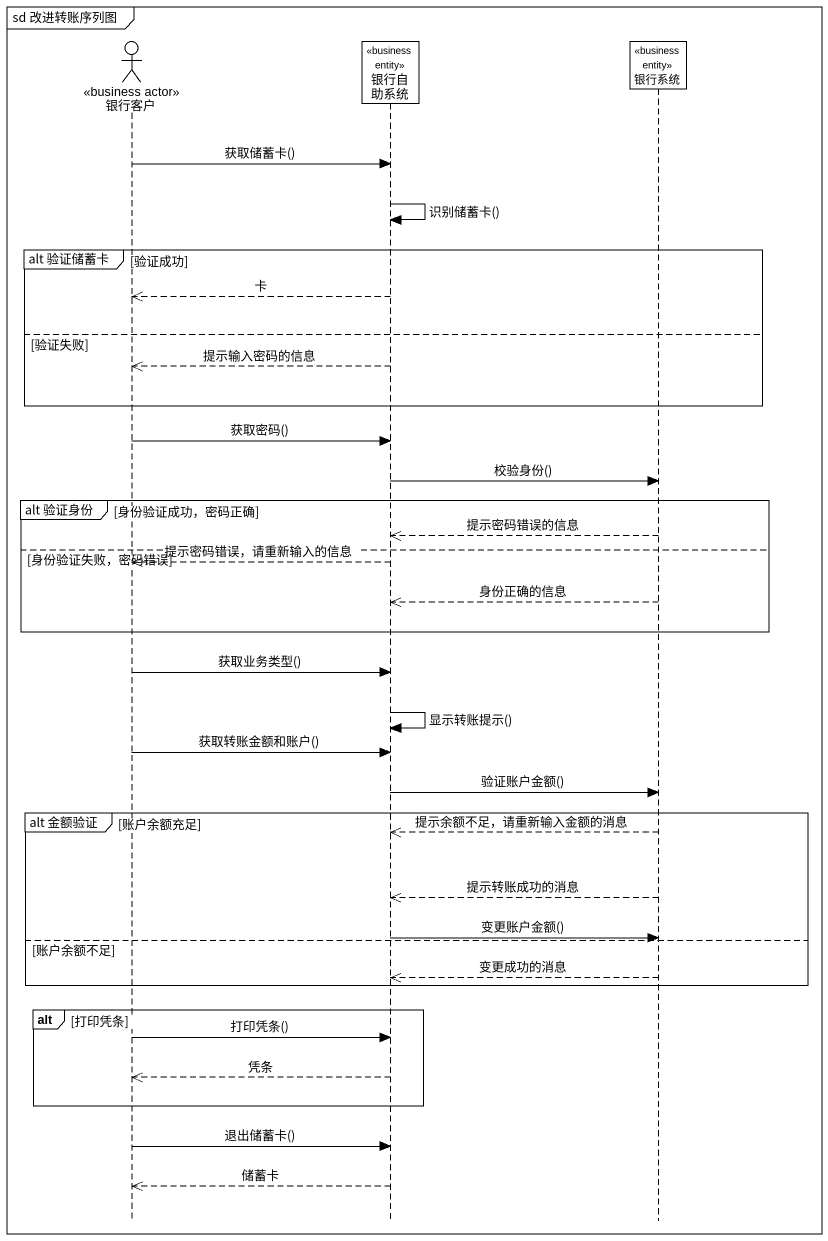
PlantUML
@startuml
mainframe sd 改进转账序列图
hide footbox
actor 银行客户 <<business actor>>
participant 银行自助系统 <<business entity>>
participant 银行系统 <<business entity>>

银行客户 -> 银行自助系统 : 获取储蓄卡()
银行自助系统 -> 银行自助系统 : 识别储蓄卡()
group alt 验证储蓄卡 [验证成功]
  银行自助系统 -->> 银行客户 : 卡
else 验证失败
  银行自助系统 -->> 银行客户 : 提示输入密码的信息
end
银行客户 -> 银行自助系统 : 获取密码()
银行自助系统 -> 银行系统 : 校验身份()
group alt 验证身份 [身份验证成功，密码正确]
  银行系统 -->> 银行自助系统 : 提示密码错误的信息
else 身份验证失败，密码错误
  银行自助系统 -->> 银行客户 : 提示密码错误，请重新输入的信息
  银行系统 -->> 银行自助系统 : 身份正确的信息
end
银行客户 -> 银行自助系统 : 获取业务类型()
银行自助系统 -> 银行自助系统 : 显示转账提示()
银行客户 -> 银行自助系统 : 获取转账金额和账户()
银行自助系统 -> 银行系统 : 验证账户金额()
group alt 金额验证 [账户余额充足]
  银行系统 -->> 银行自助系统 : 提示余额不足，请重新输入金额的消息
  银行系统 -->> 银行自助系统 : 提示转账成功的消息
  银行自助系统 -> 银行系统 : 变更账户金额()
else 账户余额不足
  银行系统 -->> 银行自助系统 : 变更成功的消息
end
alt 打印凭条
  银行客户 -> 银行自助系统 : 打印凭条()
  银行自助系统 -->> 银行客户 : 凭条
end
银行客户 -> 银行自助系统 : 退出储蓄卡()
银行自助系统 -->> 银行客户 : 储蓄卡
@enduml
